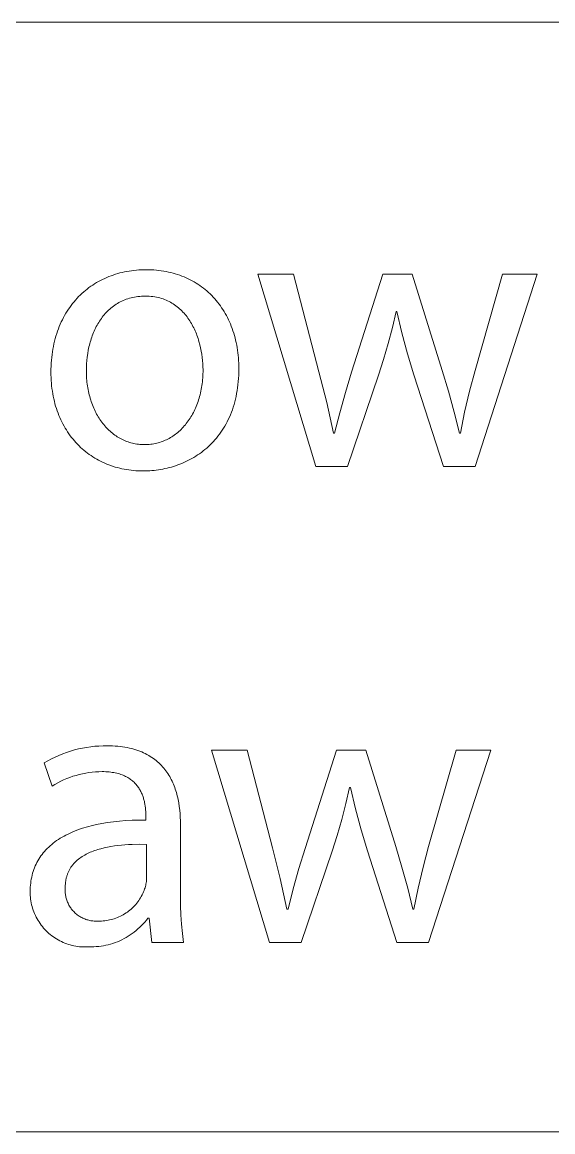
# Model space of a CAD drawing. Header units: millimetres. Extents: x 0 to 3480, y 0 to 2432.
# Drawn here: x 2844.4 to 2890.9, y 0 to 97.3 of the extents above; entities that cross this region are included whole.
import ezdxf

# ---------------------------------------------------------------- set-up
doc = ezdxf.new("R2010")
doc.units = ezdxf.units.MM
doc.header["$MEASUREMENT"] = 0
doc.layers.add('Domyślny', color=7, linetype='Continuous', true_color=0x000000)

msp = doc.modelspace()

# ---------------------------------------------------------------- linework, layer by layer
at = {"layer": 'Domyślny', "color": 18, "lineweight": 15, "true_color": 0x000000}
for p, q in [((2165.118, 97.255), (3477.082, 97.255)), ((2851.805, 74.88), (2851.992, 74.957)), ((2851.992, 74.957), (2852.181, 75.029)), ((2852.181, 75.029), (2852.372, 75.097)), ((2852.372, 75.097), (2852.566, 75.161)), ((2852.566, 75.161), (2852.762, 75.22)), ((2852.762, 75.22), (2852.96, 75.274)), ((2852.96, 75.274), (2853.16, 75.324)), ((2853.16, 75.324), (2853.362, 75.369)), ((2853.362, 75.369), (2853.566, 75.409)), ((2853.566, 75.409), (2853.772, 75.445)), ((2853.772, 75.445), (2853.98, 75.476)), ((2853.98, 75.476), (2854.19, 75.503)), ((2854.19, 75.503), (2854.401, 75.524)), ((2854.401, 75.524), (2854.614, 75.541)), ((2854.614, 75.541), (2854.829, 75.553)), ((2854.829, 75.553), (2855.045, 75.561)), ((2855.045, 75.561), (2855.263, 75.563)), ((2855.263, 75.563), (2855.489, 75.56)), ((2855.489, 75.56), (2855.712, 75.553)), ((2855.712, 75.553), (2855.934, 75.54)), ((2855.934, 75.54), (2856.152, 75.522)), ((2856.152, 75.522), (2856.369, 75.499)), ((2856.369, 75.499), (2856.583, 75.472)), ((2856.583, 75.472), (2856.794, 75.439)), ((2856.794, 75.439), (2857.003, 75.401)), ((2857.003, 75.401), (2857.209, 75.359)), ((2857.209, 75.359), (2857.413, 75.312)), ((2857.413, 75.312), (2857.613, 75.26)), ((2857.613, 75.26), (2857.812, 75.204)), ((2857.812, 75.204), (2858.007, 75.143)), ((2858.007, 75.143), (2858.199, 75.077)), ((2858.199, 75.077), (2858.389, 75.007)), ((2858.389, 75.007), (2858.576, 74.932)), ((2858.576, 74.932), (2858.76, 74.853)), ((2870.137, 58.312), (2865.049, 75.175)), ((2865.049, 75.175), (2868.19, 75.175)), ((2868.19, 75.175), (2870.415, 66.598)), ((2873.278, 66.575), (2876.024, 75.175)), ((2876.024, 75.175), (2878.597, 75.175)), ((2878.597, 75.175), (2881.217, 66.737)), ((2884.102, 66.714), (2886.513, 75.175)), ((2889.55, 75.175), (2884.102, 58.312)), ((2886.513, 75.175), (2889.55, 75.175)), ((2850.085, 73.866), (2850.244, 73.987)), ((2850.244, 73.987), (2850.406, 74.104)), ((2850.406, 74.104), (2850.572, 74.216)), ((2850.572, 74.216), (2850.74, 74.324)), ((2850.74, 74.324), (2850.91, 74.427)), ((2850.91, 74.427), (2851.084, 74.527)), ((2851.084, 74.527), (2851.26, 74.622)), ((2851.26, 74.622), (2851.439, 74.712)), ((2851.439, 74.712), (2851.621, 74.798)), ((2851.621, 74.798), (2851.805, 74.88)), ((2858.76, 74.853), (2858.941, 74.769)), ((2858.941, 74.769), (2859.119, 74.681)), ((2859.119, 74.681), (2859.294, 74.588)), ((2859.294, 74.588), (2859.466, 74.492)), ((2859.466, 74.492), (2859.634, 74.391)), ((2859.634, 74.391), (2859.8, 74.286)), ((2859.8, 74.286), (2859.962, 74.176)), ((2859.962, 74.176), (2860.122, 74.063)), ((2860.122, 74.063), (2860.277, 73.945)), ((2860.277, 73.945), (2860.43, 73.824)), ((2849.062, 72.902), (2849.198, 73.053)), ((2849.198, 73.053), (2849.338, 73.199)), ((2849.338, 73.199), (2849.481, 73.341)), ((2849.481, 73.341), (2849.627, 73.478)), ((2849.627, 73.478), (2849.777, 73.612)), ((2849.777, 73.612), (2849.929, 73.741)), ((2849.929, 73.741), (2850.085, 73.866)), ((2853.508, 72.967), (2853.373, 72.916)), ((2853.647, 73.014), (2853.508, 72.967)), ((2853.788, 73.057), (2853.647, 73.014)), ((2853.933, 73.095), (2853.788, 73.057)), ((2854.08, 73.13), (2853.933, 73.095)), ((2854.23, 73.16), (2854.08, 73.13)), ((2854.383, 73.186), (2854.23, 73.16)), ((2854.539, 73.207), (2854.383, 73.186)), ((2854.698, 73.223), (2854.539, 73.207)), ((2854.86, 73.235), (2854.698, 73.223)), ((2855.025, 73.243), (2854.86, 73.235)), ((2855.193, 73.245), (2855.025, 73.243)), ((2855.362, 73.242), (2855.193, 73.245)), ((2855.527, 73.235), (2855.362, 73.242)), ((2855.689, 73.222), (2855.527, 73.235)), ((2855.848, 73.204), (2855.689, 73.222)), ((2856.004, 73.181), (2855.848, 73.204)), ((2856.156, 73.153), (2856.004, 73.181)), ((2856.306, 73.121), (2856.156, 73.153)), ((2856.452, 73.084), (2856.306, 73.121)), ((2856.595, 73.043), (2856.452, 73.084)), ((2856.735, 72.997), (2856.595, 73.043)), ((2856.873, 72.947), (2856.735, 72.997)), ((2857.007, 72.893), (2856.873, 72.947)), ((2860.43, 73.824), (2860.579, 73.698)), ((2860.579, 73.698), (2860.725, 73.569)), ((2860.725, 73.569), (2860.867, 73.435)), ((2860.867, 73.435), (2861.006, 73.298)), ((2861.006, 73.298), (2861.142, 73.157)), ((2861.142, 73.157), (2861.274, 73.012)), ((2861.274, 73.012), (2861.402, 72.863)), ((2848.322, 71.916), (2848.436, 72.091)), ((2848.436, 72.091), (2848.554, 72.261)), ((2848.554, 72.261), (2848.675, 72.428)), ((2848.675, 72.428), (2848.801, 72.59)), ((2848.801, 72.59), (2848.93, 72.748)), ((2848.93, 72.748), (2849.062, 72.902)), ((2851.965, 72.02), (2851.866, 71.924)), ((2852.067, 72.113), (2851.965, 72.02)), ((2852.172, 72.203), (2852.067, 72.113)), ((2852.279, 72.29), (2852.172, 72.203)), ((2852.39, 72.373), (2852.279, 72.29)), ((2852.503, 72.453), (2852.39, 72.373)), ((2852.618, 72.53), (2852.503, 72.453)), ((2852.737, 72.604), (2852.618, 72.53)), ((2852.858, 72.674), (2852.737, 72.604)), ((2852.983, 72.74), (2852.858, 72.674)), ((2853.11, 72.802), (2852.983, 72.74)), ((2853.24, 72.861), (2853.11, 72.802)), ((2853.373, 72.916), (2853.24, 72.861)), ((2857.138, 72.834), (2857.007, 72.893)), ((2857.266, 72.772), (2857.138, 72.834)), ((2857.391, 72.706), (2857.266, 72.772)), ((2857.513, 72.635), (2857.391, 72.706)), ((2857.632, 72.562), (2857.513, 72.635)), ((2857.749, 72.484), (2857.632, 72.562)), ((2857.862, 72.404), (2857.749, 72.484)), ((2857.973, 72.319), (2857.862, 72.404)), ((2858.08, 72.232), (2857.973, 72.319)), ((2858.185, 72.141), (2858.08, 72.232)), ((2858.287, 72.047), (2858.185, 72.141)), ((2858.386, 71.951), (2858.287, 72.047)), ((2861.402, 72.863), (2861.526, 72.711)), ((2861.526, 72.711), (2861.647, 72.555)), ((2861.647, 72.555), (2861.765, 72.395)), ((2861.765, 72.395), (2861.878, 72.232)), ((2861.878, 72.232), (2861.988, 72.065)), ((2861.988, 72.065), (2862.094, 71.895)), ((2847.813, 70.985), (2847.906, 71.179)), ((2847.906, 71.179), (2848.004, 71.369)), ((2848.004, 71.369), (2848.106, 71.556)), ((2848.106, 71.556), (2848.212, 71.738)), ((2848.212, 71.738), (2848.322, 71.916)), ((2851.169, 71.059), (2851.094, 70.94)), ((2851.247, 71.176), (2851.169, 71.059)), ((2851.327, 71.291), (2851.247, 71.176)), ((2851.41, 71.403), (2851.327, 71.291)), ((2851.496, 71.513), (2851.41, 71.403)), ((2851.585, 71.62), (2851.496, 71.513)), ((2851.676, 71.724), (2851.585, 71.62)), ((2851.769, 71.826), (2851.676, 71.724)), ((2851.866, 71.924), (2851.769, 71.826)), ((2858.483, 71.851), (2858.386, 71.951)), ((2858.576, 71.748), (2858.483, 71.851)), ((2858.667, 71.643), (2858.576, 71.748)), ((2858.755, 71.536), (2858.667, 71.643)), ((2858.84, 71.425), (2858.755, 71.536)), ((2858.923, 71.313), (2858.84, 71.425)), ((2859.003, 71.198), (2858.923, 71.313)), ((2859.08, 71.081), (2859.003, 71.198)), ((2859.155, 70.961), (2859.08, 71.081)), ((2862.094, 71.895), (2862.196, 71.722)), ((2862.196, 71.722), (2862.294, 71.545)), ((2862.294, 71.545), (2862.388, 71.365)), ((2862.388, 71.365), (2862.479, 71.181)), ((2862.479, 71.181), (2862.565, 70.994)), ((2877.172, 71.895), (2876.849, 70.485)), ((2877.241, 71.895), (2877.172, 71.895)), ((2877.678, 70.032), (2877.241, 71.895)), ((2847.409, 69.958), (2847.481, 70.171)), ((2847.481, 70.171), (2847.557, 70.38)), ((2847.557, 70.38), (2847.638, 70.586)), ((2847.638, 70.586), (2847.723, 70.787)), ((2847.723, 70.787), (2847.813, 70.985)), ((2850.642, 70.05), (2850.587, 69.915)), ((2850.699, 70.182), (2850.642, 70.05)), ((2850.758, 70.313), (2850.699, 70.182)), ((2850.82, 70.443), (2850.758, 70.313)), ((2850.885, 70.57), (2850.82, 70.443)), ((2850.952, 70.696), (2850.885, 70.57)), ((2851.022, 70.819), (2850.952, 70.696)), ((2851.094, 70.94), (2851.022, 70.819)), ((2859.227, 70.84), (2859.155, 70.961)), ((2859.296, 70.717), (2859.227, 70.84)), ((2859.363, 70.592), (2859.296, 70.717)), ((2859.427, 70.466), (2859.363, 70.592)), ((2859.489, 70.338), (2859.427, 70.466)), ((2859.548, 70.208), (2859.489, 70.338)), ((2859.604, 70.077), (2859.548, 70.208)), ((2859.658, 69.945), (2859.604, 70.077)), ((2862.565, 70.994), (2862.647, 70.804)), ((2862.647, 70.804), (2862.725, 70.611)), ((2862.725, 70.611), (2862.799, 70.414)), ((2862.799, 70.414), (2862.869, 70.215)), ((2862.869, 70.215), (2862.934, 70.013)), ((2876.849, 70.485), (2876.486, 69.086)), ((2878.176, 68.185), (2877.678, 70.032)), ((2847.119, 68.837), (2847.167, 69.069)), ((2847.167, 69.069), (2847.221, 69.296)), ((2847.221, 69.296), (2847.279, 69.521)), ((2847.279, 69.521), (2847.341, 69.741)), ((2847.341, 69.741), (2847.409, 69.958)), ((2850.314, 69.079), (2850.277, 68.936)), ((2850.353, 69.222), (2850.314, 69.079)), ((2850.395, 69.363), (2850.353, 69.222)), ((2850.439, 69.503), (2850.395, 69.363)), ((2850.486, 69.642), (2850.439, 69.503)), ((2850.535, 69.779), (2850.486, 69.642)), ((2850.587, 69.915), (2850.535, 69.779)), ((2859.71, 69.811), (2859.658, 69.945)), ((2859.759, 69.677), (2859.71, 69.811)), ((2859.805, 69.541), (2859.759, 69.677)), ((2859.849, 69.405), (2859.805, 69.541)), ((2859.891, 69.268), (2859.849, 69.405)), ((2859.967, 68.991), (2859.891, 69.268)), ((2862.934, 70.013), (2862.996, 69.807)), ((2862.996, 69.807), (2863.053, 69.599)), ((2863.053, 69.599), (2863.105, 69.387)), ((2863.105, 69.387), (2863.153, 69.173)), ((2863.153, 69.173), (2863.197, 68.956)), ((2876.486, 69.086), (2876.084, 67.697)), ((2846.973, 67.875), (2847.002, 68.121)), ((2847.002, 68.121), (2847.036, 68.363)), ((2847.036, 68.363), (2847.075, 68.602)), ((2847.075, 68.602), (2847.119, 68.837)), ((2850.129, 68.205), (2850.087, 67.908)), ((2850.181, 68.5), (2850.129, 68.205)), ((2850.242, 68.791), (2850.181, 68.5)), ((2850.277, 68.936), (2850.242, 68.791)), ((2860.034, 68.713), (2859.967, 68.991)), ((2860.091, 68.434), (2860.034, 68.713)), ((2860.139, 68.154), (2860.091, 68.434)), ((2860.178, 67.874), (2860.139, 68.154)), ((2863.197, 68.956), (2863.237, 68.736)), ((2863.237, 68.736), (2863.272, 68.513)), ((2863.272, 68.513), (2863.302, 68.288)), ((2863.302, 68.288), (2863.328, 68.06)), ((2878.736, 66.355), (2878.176, 68.185)), ((2846.909, 66.856), (2846.918, 67.116)), ((2846.918, 67.116), (2846.931, 67.372)), ((2846.931, 67.372), (2846.949, 67.625)), ((2846.949, 67.625), (2846.973, 67.875)), ((2850.031, 67.309), (2850.017, 67.009)), ((2850.054, 67.609), (2850.031, 67.309)), ((2850.087, 67.908), (2850.054, 67.609)), ((2860.208, 67.596), (2860.178, 67.874)), ((2860.23, 67.321), (2860.208, 67.596)), ((2860.242, 67.047), (2860.23, 67.321)), ((2863.328, 68.06), (2863.349, 67.83)), ((2863.349, 67.83), (2863.366, 67.597)), ((2863.366, 67.597), (2863.378, 67.361)), ((2863.378, 67.361), (2863.385, 67.123)), ((2863.385, 67.123), (2863.387, 66.882)), ((2876.084, 67.697), (2875.642, 66.32)), ((2846.907, 66.593), (2846.909, 66.856)), ((2846.909, 66.345), (2846.907, 66.593)), ((2846.917, 66.1), (2846.909, 66.345)), ((2850.017, 67.009), (2850.013, 66.709)), ((2850.013, 66.709), (2850.014, 66.536)), ((2850.014, 66.536), (2850.019, 66.366)), ((2850.019, 66.366), (2850.027, 66.196)), ((2850.027, 66.196), (2850.037, 66.028)), ((2860.221, 66.078), (2860.232, 66.251)), ((2860.232, 66.251), (2860.24, 66.425)), ((2860.24, 66.425), (2860.245, 66.601)), ((2860.246, 66.778), (2860.242, 67.047)), ((2860.245, 66.601), (2860.246, 66.778)), ((2863.375, 66.308), (2863.359, 66.029)), ((2863.384, 66.593), (2863.375, 66.308)), ((2863.387, 66.882), (2863.384, 66.593)), ((2870.415, 66.598), (2871.093, 63.926)), ((2872.734, 64.807), (2873.278, 66.575)), ((2875.642, 66.32), (2872.918, 58.312)), ((2881.321, 58.312), (2878.736, 66.355)), ((2881.217, 66.737), (2881.769, 64.916)), ((2883.614, 64.901), (2884.102, 66.714)), ((2846.93, 65.858), (2846.917, 66.1)), ((2846.947, 65.619), (2846.93, 65.858)), ((2846.97, 65.383), (2846.947, 65.619)), ((2846.997, 65.15), (2846.97, 65.383)), ((2850.037, 66.028), (2850.051, 65.862)), ((2850.051, 65.862), (2850.068, 65.697)), ((2850.068, 65.697), (2850.087, 65.534)), ((2850.087, 65.534), (2850.11, 65.372)), ((2850.11, 65.372), (2850.135, 65.212)), ((2850.135, 65.212), (2850.163, 65.054)), ((2860.091, 65.08), (2860.12, 65.242)), ((2860.12, 65.242), (2860.146, 65.405)), ((2860.146, 65.405), (2860.169, 65.571)), ((2860.169, 65.571), (2860.19, 65.738)), ((2860.19, 65.738), (2860.207, 65.907)), ((2860.207, 65.907), (2860.221, 66.078)), ((2863.277, 65.221), (2863.238, 64.961)), ((2863.31, 65.485), (2863.277, 65.221)), ((2863.338, 65.754), (2863.31, 65.485)), ((2863.359, 66.029), (2863.338, 65.754)), ((2847.03, 64.92), (2846.997, 65.15)), ((2847.067, 64.693), (2847.03, 64.92)), ((2847.108, 64.469), (2847.067, 64.693)), ((2847.155, 64.249), (2847.108, 64.469)), ((2847.206, 64.031), (2847.155, 64.249)), ((2850.163, 65.054), (2850.194, 64.897)), ((2850.194, 64.897), (2850.228, 64.742)), ((2850.228, 64.742), (2850.265, 64.589)), ((2850.265, 64.589), (2850.304, 64.438)), ((2850.304, 64.438), (2850.346, 64.289)), ((2850.346, 64.289), (2850.391, 64.141)), ((2859.857, 64.151), (2859.903, 64.301)), ((2859.903, 64.301), (2859.946, 64.452)), ((2859.946, 64.452), (2859.986, 64.606)), ((2859.986, 64.606), (2860.024, 64.762)), ((2860.024, 64.762), (2860.059, 64.92)), ((2860.059, 64.92), (2860.091, 65.08)), ((2863.088, 64.214), (2863.027, 63.975)), ((2863.143, 64.458), (2863.088, 64.214)), ((2863.193, 64.707), (2863.143, 64.458)), ((2863.238, 64.961), (2863.193, 64.707)), ((2872.235, 63.026), (2872.734, 64.807)), ((2881.769, 64.916), (2882.271, 63.081)), ((2883.185, 63.073), (2883.614, 64.901)), ((2847.261, 63.817), (2847.206, 64.031)), ((2847.321, 63.606), (2847.261, 63.817)), ((2847.385, 63.399), (2847.321, 63.606)), ((2847.454, 63.195), (2847.385, 63.399)), ((2850.391, 64.141), (2850.438, 63.996)), ((2850.438, 63.996), (2850.488, 63.853)), ((2850.488, 63.853), (2850.541, 63.712)), ((2850.541, 63.712), (2850.596, 63.573)), ((2850.596, 63.573), (2850.654, 63.436)), ((2850.654, 63.436), (2850.714, 63.301)), ((2850.714, 63.301), (2850.776, 63.169)), ((2859.462, 63.167), (2859.526, 63.3)), ((2859.526, 63.3), (2859.588, 63.436)), ((2859.588, 63.436), (2859.647, 63.575)), ((2859.647, 63.575), (2859.703, 63.716)), ((2859.703, 63.716), (2859.757, 63.859)), ((2859.757, 63.859), (2859.808, 64.004)), ((2859.808, 64.004), (2859.857, 64.151)), ((2862.815, 63.286), (2862.734, 63.067)), ((2862.89, 63.511), (2862.815, 63.286)), ((2862.961, 63.74), (2862.89, 63.511)), ((2863.027, 63.975), (2862.961, 63.74)), ((2871.093, 63.926), (2871.678, 61.232)), ((2847.527, 62.994), (2847.454, 63.195)), ((2847.604, 62.796), (2847.527, 62.994)), ((2847.686, 62.602), (2847.604, 62.796)), ((2847.771, 62.412), (2847.686, 62.602)), ((2847.861, 62.225), (2847.771, 62.412)), ((2850.776, 63.169), (2850.842, 63.039)), ((2850.842, 63.039), (2850.909, 62.911)), ((2850.909, 62.911), (2850.979, 62.786)), ((2850.979, 62.786), (2851.051, 62.663)), ((2851.051, 62.663), (2851.126, 62.543)), ((2851.126, 62.543), (2851.203, 62.425)), ((2851.203, 62.425), (2851.282, 62.31)), ((2851.282, 62.31), (2851.363, 62.197)), ((2858.865, 62.189), (2858.948, 62.302)), ((2858.948, 62.302), (2859.028, 62.418)), ((2859.028, 62.418), (2859.106, 62.536)), ((2859.106, 62.536), (2859.182, 62.657)), ((2859.182, 62.657), (2859.256, 62.781)), ((2859.256, 62.781), (2859.327, 62.907)), ((2859.327, 62.907), (2859.396, 63.036)), ((2859.396, 63.036), (2859.462, 63.167)), ((2862.463, 62.437), (2862.364, 62.237)), ((2862.558, 62.642), (2862.463, 62.437)), ((2862.648, 62.852), (2862.558, 62.642)), ((2862.734, 63.067), (2862.648, 62.852)), ((2871.783, 61.232), (2872.235, 63.026)), ((2882.271, 63.081), (2882.723, 61.232)), ((2882.816, 61.232), (2883.185, 63.073)), ((2847.955, 62.041), (2847.861, 62.225)), ((2848.052, 61.861), (2847.955, 62.041)), ((2848.154, 61.685), (2848.052, 61.861)), ((2848.259, 61.512), (2848.154, 61.685)), ((2848.369, 61.343), (2848.259, 61.512)), ((2848.482, 61.177), (2848.369, 61.343)), ((2851.363, 62.197), (2851.447, 62.087)), ((2851.447, 62.087), (2851.533, 61.98)), ((2851.533, 61.98), (2851.621, 61.875)), ((2851.621, 61.875), (2851.711, 61.774)), ((2851.711, 61.774), (2851.803, 61.675)), ((2851.803, 61.675), (2851.898, 61.579)), ((2851.898, 61.579), (2851.994, 61.485)), ((2851.994, 61.485), (2852.092, 61.395)), ((2852.092, 61.395), (2852.193, 61.308)), ((2852.193, 61.308), (2852.295, 61.224)), ((2857.925, 61.216), (2858.028, 61.299)), ((2858.028, 61.299), (2858.129, 61.386)), ((2858.129, 61.386), (2858.228, 61.476)), ((2858.228, 61.476), (2858.325, 61.569)), ((2858.325, 61.569), (2858.42, 61.665)), ((2858.42, 61.665), (2858.513, 61.764)), ((2858.513, 61.764), (2858.604, 61.866)), ((2858.604, 61.866), (2858.693, 61.971)), ((2858.693, 61.971), (2858.78, 62.078)), ((2858.78, 62.078), (2858.865, 62.189)), ((2861.805, 61.308), (2861.681, 61.136)), ((2861.925, 61.484), (2861.805, 61.308)), ((2862.041, 61.665), (2861.925, 61.484)), ((2862.153, 61.851), (2862.041, 61.665)), ((2862.26, 62.042), (2862.153, 61.851)), ((2862.364, 62.237), (2862.26, 62.042)), ((2848.598, 61.015), (2848.482, 61.177)), ((2848.718, 60.857), (2848.598, 61.015)), ((2848.842, 60.703), (2848.718, 60.857)), ((2848.97, 60.553), (2848.842, 60.703)), ((2849.101, 60.406), (2848.97, 60.553)), ((2849.235, 60.263), (2849.101, 60.406)), ((2852.295, 61.224), (2852.399, 61.143)), ((2852.399, 61.143), (2852.505, 61.065)), ((2852.505, 61.065), (2852.613, 60.99)), ((2852.613, 60.99), (2852.723, 60.919)), ((2852.723, 60.919), (2852.835, 60.85)), ((2852.835, 60.85), (2852.948, 60.786)), ((2852.948, 60.786), (2853.064, 60.724)), ((2853.064, 60.724), (2853.181, 60.666)), ((2853.181, 60.666), (2853.299, 60.611)), ((2853.299, 60.611), (2853.42, 60.56)), ((2853.42, 60.56), (2853.542, 60.512)), ((2853.542, 60.512), (2853.665, 60.468)), ((2853.665, 60.468), (2853.791, 60.427)), ((2853.791, 60.427), (2853.917, 60.39)), ((2853.917, 60.39), (2854.046, 60.357)), ((2854.046, 60.357), (2854.176, 60.328)), ((2854.176, 60.328), (2854.307, 60.302)), ((2854.307, 60.302), (2854.44, 60.28)), ((2855.794, 60.279), (2855.925, 60.301)), ((2855.925, 60.301), (2856.054, 60.326)), ((2856.054, 60.326), (2856.182, 60.355)), ((2856.182, 60.355), (2856.309, 60.388)), ((2856.309, 60.388), (2856.435, 60.425)), ((2856.435, 60.425), (2856.559, 60.465)), ((2856.559, 60.465), (2856.681, 60.508)), ((2856.681, 60.508), (2856.802, 60.556)), ((2856.802, 60.556), (2856.922, 60.607)), ((2856.922, 60.607), (2857.04, 60.661)), ((2857.04, 60.661), (2857.156, 60.718)), ((2857.156, 60.718), (2857.271, 60.78)), ((2857.271, 60.78), (2857.385, 60.844)), ((2857.385, 60.844), (2857.496, 60.912)), ((2857.496, 60.912), (2857.606, 60.983)), ((2857.606, 60.983), (2857.714, 61.057)), ((2857.714, 61.057), (2857.821, 61.135)), ((2857.821, 61.135), (2857.925, 61.216)), ((2861.009, 60.348), (2860.865, 60.204)), ((2861.15, 60.496), (2861.009, 60.348)), ((2861.288, 60.649), (2861.15, 60.496)), ((2861.423, 60.807), (2861.288, 60.649)), ((2861.554, 60.969), (2861.423, 60.807)), ((2861.681, 61.136), (2861.554, 60.969)), ((2871.678, 61.232), (2871.783, 61.232)), ((2882.723, 61.232), (2882.816, 61.232)), ((2849.372, 60.124), (2849.235, 60.263)), ((2849.513, 59.989), (2849.372, 60.124)), ((2849.658, 59.858), (2849.513, 59.989)), ((2849.805, 59.731), (2849.658, 59.858)), ((2849.955, 59.608), (2849.805, 59.731)), ((2850.109, 59.489), (2849.955, 59.608)), ((2850.265, 59.375), (2850.109, 59.489)), ((2850.425, 59.264), (2850.265, 59.375)), ((2854.44, 60.28), (2854.574, 60.262)), ((2854.574, 60.262), (2854.709, 60.248)), ((2854.709, 60.248), (2854.846, 60.238)), ((2854.846, 60.238), (2854.984, 60.232)), ((2854.984, 60.232), (2855.124, 60.23)), ((2855.124, 60.23), (2855.26, 60.232)), ((2855.26, 60.232), (2855.395, 60.238)), ((2855.395, 60.238), (2855.53, 60.248)), ((2855.53, 60.248), (2855.663, 60.262)), ((2855.663, 60.262), (2855.794, 60.279)), ((2859.937, 59.437), (2859.773, 59.325)), ((2860.099, 59.554), (2859.937, 59.437)), ((2860.257, 59.675), (2860.099, 59.554)), ((2860.413, 59.8), (2860.257, 59.675)), ((2860.567, 59.93), (2860.413, 59.8)), ((2860.717, 60.065), (2860.567, 59.93)), ((2860.865, 60.204), (2860.717, 60.065)), ((2850.587, 59.157), (2850.425, 59.264)), ((2850.753, 59.055), (2850.587, 59.157)), ((2850.921, 58.957), (2850.753, 59.055)), ((2851.092, 58.863), (2850.921, 58.957)), ((2851.265, 58.773), (2851.092, 58.863)), ((2851.441, 58.688), (2851.265, 58.773)), ((2851.62, 58.607), (2851.441, 58.688)), ((2851.801, 58.53), (2851.62, 58.607)), ((2851.985, 58.458), (2851.801, 58.53)), ((2852.171, 58.39), (2851.985, 58.458)), ((2852.359, 58.327), (2852.171, 58.39)), ((2857.84, 58.383), (2857.655, 58.323)), ((2858.024, 58.447), (2857.84, 58.383)), ((2858.206, 58.515), (2858.024, 58.447)), ((2858.387, 58.587), (2858.206, 58.515)), ((2858.567, 58.664), (2858.387, 58.587)), ((2858.745, 58.746), (2858.567, 58.664)), ((2858.921, 58.831), (2858.745, 58.746)), ((2859.096, 58.921), (2858.921, 58.831)), ((2859.268, 59.015), (2859.096, 58.921)), ((2859.439, 59.114), (2859.268, 59.015)), ((2859.607, 59.217), (2859.439, 59.114)), ((2859.773, 59.325), (2859.607, 59.217)), ((2852.55, 58.268), (2852.359, 58.327)), ((2852.743, 58.213), (2852.55, 58.268)), ((2852.938, 58.164), (2852.743, 58.213)), ((2853.135, 58.118), (2852.938, 58.164)), ((2853.334, 58.078), (2853.135, 58.118)), ((2853.536, 58.042), (2853.334, 58.078)), ((2853.739, 58.011), (2853.536, 58.042)), ((2853.944, 57.984), (2853.739, 58.011)), ((2854.151, 57.963), (2853.944, 57.984)), ((2854.36, 57.946), (2854.151, 57.963)), ((2854.57, 57.933), (2854.36, 57.946)), ((2854.783, 57.926), (2854.57, 57.933)), ((2854.996, 57.924), (2854.783, 57.926)), ((2855.187, 57.926), (2854.996, 57.924)), ((2855.378, 57.932), (2855.187, 57.926)), ((2855.57, 57.942), (2855.378, 57.932)), ((2855.761, 57.956), (2855.57, 57.942)), ((2855.952, 57.974), (2855.761, 57.956)), ((2856.143, 57.996), (2855.952, 57.974)), ((2856.334, 58.022), (2856.143, 57.996)), ((2856.525, 58.053), (2856.334, 58.022)), ((2856.715, 58.087), (2856.525, 58.053)), ((2856.904, 58.126), (2856.715, 58.087)), ((2857.093, 58.169), (2856.904, 58.126)), ((2857.281, 58.216), (2857.093, 58.169)), ((2857.468, 58.267), (2857.281, 58.216)), ((2857.655, 58.323), (2857.468, 58.267)), ((2872.918, 58.312), (2870.137, 58.312)), ((2884.102, 58.312), (2881.321, 58.312)), ((2847.607, 32.993), (2847.943, 33.13)), ((2847.943, 33.13), (2848.284, 33.254)), ((2848.284, 33.254), (2848.628, 33.367)), ((2848.628, 33.367), (2848.977, 33.468)), ((2848.977, 33.468), (2849.328, 33.556)), ((2849.328, 33.556), (2849.683, 33.633)), ((2849.683, 33.633), (2850.039, 33.696)), ((2850.039, 33.696), (2850.398, 33.748)), ((2850.398, 33.748), (2850.759, 33.787)), ((2850.759, 33.787), (2851.12, 33.814)), ((2851.12, 33.814), (2851.483, 33.827)), ((2851.483, 33.827), (2851.845, 33.829)), ((2851.845, 33.829), (2852.084, 33.826)), ((2852.084, 33.826), (2852.317, 33.819)), ((2852.317, 33.819), (2852.545, 33.806)), ((2852.545, 33.806), (2852.767, 33.788)), ((2852.767, 33.788), (2852.984, 33.766)), ((2852.984, 33.766), (2853.195, 33.739)), ((2853.195, 33.739), (2853.401, 33.707)), ((2853.401, 33.707), (2853.602, 33.671)), ((2853.602, 33.671), (2853.797, 33.63)), ((2853.797, 33.63), (2853.987, 33.585)), ((2853.987, 33.585), (2854.173, 33.535)), ((2854.173, 33.535), (2854.353, 33.481)), ((2854.353, 33.481), (2854.528, 33.424)), ((2854.528, 33.424), (2854.698, 33.362)), ((2854.698, 33.362), (2854.864, 33.296)), ((2854.864, 33.296), (2855.024, 33.226)), ((2855.024, 33.226), (2855.18, 33.152)), ((2855.18, 33.152), (2855.331, 33.075)), ((2855.331, 33.075), (2855.478, 32.993)), ((2866.062, 16.593), (2860.974, 33.456)), ((2860.974, 33.456), (2864.115, 33.456)), ((2864.115, 33.456), (2866.34, 24.879)), ((2869.203, 24.845), (2871.95, 33.456)), ((2871.95, 33.456), (2874.522, 33.456)), ((2874.522, 33.456), (2877.142, 25.007)), ((2880.028, 24.995), (2882.438, 33.456)), ((2885.475, 33.456), (2880.028, 16.593)), ((2882.438, 33.456), (2885.475, 33.456)), ((2846.317, 32.334), (2846.631, 32.515)), ((2847.001, 30.306), (2846.317, 32.334)), ((2846.631, 32.515), (2846.951, 32.686)), ((2846.951, 32.686), (2847.276, 32.845)), ((2847.276, 32.845), (2847.607, 32.993)), ((2855.478, 32.993), (2855.62, 32.909)), ((2855.62, 32.909), (2855.757, 32.821)), ((2855.757, 32.821), (2855.89, 32.729)), ((2855.89, 32.729), (2856.019, 32.634)), ((2856.019, 32.634), (2856.143, 32.536)), ((2856.143, 32.536), (2856.263, 32.435)), ((2856.263, 32.435), (2856.379, 32.331)), ((2856.379, 32.331), (2856.491, 32.224)), ((2856.491, 32.224), (2856.598, 32.113)), ((2856.598, 32.113), (2856.702, 32)), ((2848.832, 31.159), (2848.559, 31.064)), ((2849.109, 31.243), (2848.832, 31.159)), ((2849.388, 31.318), (2849.109, 31.243)), ((2849.67, 31.384), (2849.388, 31.318)), ((2849.954, 31.44), (2849.67, 31.384)), ((2850.24, 31.485), (2849.954, 31.44)), ((2850.527, 31.521), (2850.24, 31.485)), ((2850.815, 31.547), (2850.527, 31.521)), ((2851.104, 31.563), (2850.815, 31.547)), ((2851.393, 31.569), (2851.104, 31.563)), ((2851.553, 31.567), (2851.393, 31.569)), ((2851.708, 31.562), (2851.553, 31.567)), ((2851.859, 31.553), (2851.708, 31.562)), ((2852.005, 31.54), (2851.859, 31.553)), ((2852.148, 31.525), (2852.005, 31.54)), ((2852.286, 31.506), (2852.148, 31.525)), ((2852.42, 31.484), (2852.286, 31.506)), ((2852.55, 31.459), (2852.42, 31.484)), ((2852.675, 31.43), (2852.55, 31.459)), ((2852.797, 31.399), (2852.675, 31.43)), ((2852.915, 31.365), (2852.797, 31.399)), ((2853.03, 31.329), (2852.915, 31.365)), ((2853.14, 31.289), (2853.03, 31.329)), ((2853.247, 31.247), (2853.14, 31.289)), ((2853.35, 31.203), (2853.247, 31.247)), ((2853.45, 31.156), (2853.35, 31.203)), ((2853.546, 31.107), (2853.45, 31.156)), ((2856.702, 32), (2856.802, 31.885)), ((2856.802, 31.885), (2856.897, 31.767)), ((2856.897, 31.767), (2856.989, 31.646)), ((2856.989, 31.646), (2857.078, 31.522)), ((2857.078, 31.522), (2857.162, 31.397)), ((2857.162, 31.397), (2857.243, 31.269)), ((2857.243, 31.269), (2857.32, 31.138)), ((2857.32, 31.138), (2857.394, 31.006)), ((2847.249, 30.454), (2847.001, 30.306)), ((2847.502, 30.594), (2847.249, 30.454)), ((2847.76, 30.725), (2847.502, 30.594)), ((2848.022, 30.848), (2847.76, 30.725)), ((2848.289, 30.961), (2848.022, 30.848)), ((2848.559, 31.064), (2848.289, 30.961)), ((2853.638, 31.055), (2853.546, 31.107)), ((2853.727, 31.001), (2853.638, 31.055)), ((2853.813, 30.945), (2853.727, 31.001)), ((2853.896, 30.888), (2853.813, 30.945)), ((2853.975, 30.828), (2853.896, 30.888)), ((2854.051, 30.766), (2853.975, 30.828)), ((2854.125, 30.703), (2854.051, 30.766)), ((2854.195, 30.638), (2854.125, 30.703)), ((2854.262, 30.571), (2854.195, 30.638)), ((2854.326, 30.503), (2854.262, 30.571)), ((2854.388, 30.433), (2854.326, 30.503)), ((2854.446, 30.362), (2854.388, 30.433)), ((2854.502, 30.29), (2854.446, 30.362)), ((2854.556, 30.216), (2854.502, 30.29)), ((2854.606, 30.142), (2854.556, 30.216)), ((2857.394, 31.006), (2857.464, 30.872)), ((2857.464, 30.872), (2857.531, 30.735)), ((2857.531, 30.735), (2857.594, 30.597)), ((2857.594, 30.597), (2857.654, 30.457)), ((2857.654, 30.457), (2857.711, 30.315)), ((2857.711, 30.315), (2857.765, 30.172)), ((2857.765, 30.172), (2857.815, 30.027)), ((2873.097, 30.176), (2872.774, 28.766)), ((2873.166, 30.176), (2873.097, 30.176)), ((2873.602, 28.309), (2873.166, 30.176)), ((2854.655, 30.066), (2854.606, 30.142)), ((2854.7, 29.99), (2854.655, 30.066)), ((2854.744, 29.912), (2854.7, 29.99)), ((2854.784, 29.834), (2854.744, 29.912)), ((2854.823, 29.755), (2854.784, 29.834)), ((2854.86, 29.676), (2854.823, 29.755)), ((2854.894, 29.596), (2854.86, 29.676)), ((2854.926, 29.515), (2854.894, 29.596)), ((2854.956, 29.434), (2854.926, 29.515)), ((2854.984, 29.353), (2854.956, 29.434)), ((2855.011, 29.272), (2854.984, 29.353)), ((2855.035, 29.19), (2855.011, 29.272)), ((2855.058, 29.109), (2855.035, 29.19)), ((2857.815, 30.027), (2857.863, 29.88)), ((2857.863, 29.88), (2857.907, 29.733)), ((2857.907, 29.733), (2857.949, 29.584)), ((2857.949, 29.584), (2857.988, 29.433)), ((2857.988, 29.433), (2858.024, 29.282)), ((2858.024, 29.282), (2858.057, 29.129)), ((2855.079, 29.027), (2855.058, 29.109)), ((2855.098, 28.946), (2855.079, 29.027)), ((2855.116, 28.865), (2855.098, 28.946)), ((2855.146, 28.704), (2855.116, 28.865)), ((2855.171, 28.544), (2855.146, 28.704)), ((2855.191, 28.387), (2855.171, 28.544)), ((2855.206, 28.234), (2855.191, 28.387)), ((2855.217, 28.084), (2855.206, 28.234)), ((2858.057, 29.129), (2858.087, 28.976)), ((2858.087, 28.976), (2858.115, 28.822)), ((2858.115, 28.822), (2858.163, 28.511)), ((2858.163, 28.511), (2858.201, 28.198)), ((2872.774, 28.766), (2872.412, 27.367)), ((2874.101, 26.458), (2873.602, 28.309)), ((2852.927, 27.231), (2853.477, 27.275)), ((2853.477, 27.275), (2854.044, 27.305)), ((2854.044, 27.305), (2854.628, 27.323)), ((2854.628, 27.323), (2855.229, 27.327)), ((2855.224, 27.938), (2855.217, 28.084)), ((2855.228, 27.798), (2855.224, 27.938)), ((2855.229, 27.663), (2855.228, 27.798)), ((2855.229, 27.327), (2855.229, 27.663)), ((2858.201, 28.198), (2858.23, 27.883)), ((2858.23, 27.883), (2858.25, 27.566)), ((2858.25, 27.566), (2858.262, 27.25)), ((2858.262, 27.25), (2858.266, 26.933)), ((2872.412, 27.367), (2872.009, 25.978)), ((2848.587, 26.186), (2848.775, 26.269)), ((2848.775, 26.269), (2848.967, 26.349)), ((2848.967, 26.349), (2849.163, 26.426)), ((2849.163, 26.426), (2849.365, 26.5)), ((2849.365, 26.5), (2849.571, 26.57)), ((2849.571, 26.57), (2849.781, 26.638)), ((2849.781, 26.638), (2849.996, 26.702)), ((2849.996, 26.702), (2850.216, 26.764)), ((2850.216, 26.764), (2850.44, 26.822)), ((2850.44, 26.822), (2850.902, 26.929)), ((2850.902, 26.929), (2851.382, 27.024)), ((2851.382, 27.024), (2851.879, 27.106)), ((2851.879, 27.106), (2852.394, 27.175)), ((2852.394, 27.175), (2852.927, 27.231)), ((2858.266, 26.933), (2858.266, 20.617)), ((2874.662, 24.624), (2874.101, 26.458)), ((2846.973, 25.191), (2847.113, 25.304)), ((2847.113, 25.304), (2847.258, 25.414)), ((2847.258, 25.414), (2847.407, 25.521)), ((2847.407, 25.521), (2847.562, 25.625)), ((2847.562, 25.625), (2847.721, 25.726)), ((2847.721, 25.726), (2847.885, 25.824)), ((2847.885, 25.824), (2848.053, 25.919)), ((2848.053, 25.919), (2848.226, 26.011)), ((2848.226, 26.011), (2848.405, 26.1)), ((2848.405, 26.1), (2848.587, 26.186)), ((2872.009, 25.978), (2871.567, 24.601)), ((2846.03, 24.182), (2846.131, 24.319)), ((2846.131, 24.319), (2846.236, 24.452)), ((2846.236, 24.452), (2846.347, 24.582)), ((2846.347, 24.582), (2846.462, 24.71)), ((2846.462, 24.71), (2846.583, 24.835)), ((2846.583, 24.835), (2846.708, 24.957)), ((2846.708, 24.957), (2846.838, 25.075)), ((2846.838, 25.075), (2846.973, 25.191)), ((2849.985, 24.324), (2849.869, 24.261)), ((2850.104, 24.384), (2849.985, 24.324)), ((2850.226, 24.442), (2850.104, 24.384)), ((2850.351, 24.497), (2850.226, 24.442)), ((2850.478, 24.55), (2850.351, 24.497)), ((2850.607, 24.6), (2850.478, 24.55)), ((2850.739, 24.648), (2850.607, 24.6)), ((2850.873, 24.694), (2850.739, 24.648)), ((2851.009, 24.737), (2850.873, 24.694)), ((2851.147, 24.778), (2851.009, 24.737)), ((2851.287, 24.816), (2851.147, 24.778)), ((2851.573, 24.887), (2851.287, 24.816)), ((2851.866, 24.95), (2851.573, 24.887)), ((2852.164, 25.004), (2851.866, 24.95)), ((2852.467, 25.051), (2852.164, 25.004)), ((2852.775, 25.091), (2852.467, 25.051)), ((2853.086, 25.124), (2852.775, 25.091)), ((2853.401, 25.151), (2853.086, 25.124)), ((2853.717, 25.171), (2853.401, 25.151)), ((2854.034, 25.186), (2853.717, 25.171)), ((2854.669, 25.199), (2854.034, 25.186)), ((2855.299, 25.195), (2854.669, 25.199)), ((2855.299, 22.262), (2855.299, 25.195)), ((2866.34, 24.879), (2867.018, 22.207)), ((2868.66, 23.08), (2869.203, 24.845)), ((2871.567, 24.601), (2868.844, 16.593)), ((2877.246, 16.593), (2874.662, 24.624)), ((2877.142, 25.007), (2877.694, 23.19)), ((2879.54, 23.182), (2880.028, 24.995)), ((2845.532, 23.305), (2845.603, 23.458)), ((2845.603, 23.458), (2845.678, 23.608)), ((2845.678, 23.608), (2845.759, 23.756)), ((2845.759, 23.756), (2845.844, 23.901)), ((2845.844, 23.901), (2845.935, 24.043)), ((2845.935, 24.043), (2846.03, 24.182)), ((2848.806, 23.381), (2848.768, 23.332)), ((2848.845, 23.429), (2848.806, 23.381)), ((2848.884, 23.476), (2848.845, 23.429)), ((2848.925, 23.522), (2848.884, 23.476)), ((2848.967, 23.568), (2848.925, 23.522)), ((2849.01, 23.612), (2848.967, 23.568)), ((2849.053, 23.656), (2849.01, 23.612)), ((2849.098, 23.7), (2849.053, 23.656)), ((2849.143, 23.742), (2849.098, 23.7)), ((2849.19, 23.784), (2849.143, 23.742)), ((2849.237, 23.825), (2849.19, 23.784)), ((2849.285, 23.865), (2849.237, 23.825)), ((2849.334, 23.905), (2849.285, 23.865)), ((2849.435, 23.982), (2849.334, 23.905)), ((2849.538, 24.056), (2849.435, 23.982)), ((2849.646, 24.127), (2849.538, 24.056)), ((2849.756, 24.195), (2849.646, 24.127)), ((2849.869, 24.261), (2849.756, 24.195)), ((2845.218, 22.325), (2845.257, 22.495)), ((2845.257, 22.495), (2845.302, 22.663)), ((2845.302, 22.663), (2845.352, 22.827)), ((2845.352, 22.827), (2845.407, 22.989)), ((2845.407, 22.989), (2845.467, 23.148)), ((2845.467, 23.148), (2845.532, 23.305)), ((2848.29, 22.376), (2848.273, 22.311)), ((2848.309, 22.439), (2848.29, 22.376)), ((2848.329, 22.501), (2848.309, 22.439)), ((2848.351, 22.563), (2848.329, 22.501)), ((2848.373, 22.623), (2848.351, 22.563)), ((2848.397, 22.683), (2848.373, 22.623)), ((2848.422, 22.741), (2848.397, 22.683)), ((2848.448, 22.799), (2848.422, 22.741)), ((2848.475, 22.856), (2848.448, 22.799)), ((2848.503, 22.913), (2848.475, 22.856)), ((2848.532, 22.968), (2848.503, 22.913)), ((2848.563, 23.022), (2848.532, 22.968)), ((2848.594, 23.076), (2848.563, 23.022)), ((2848.627, 23.129), (2848.594, 23.076)), ((2848.661, 23.181), (2848.627, 23.129)), ((2848.695, 23.232), (2848.661, 23.181)), ((2848.731, 23.282), (2848.695, 23.232)), ((2848.768, 23.332), (2848.731, 23.282)), ((2868.161, 21.303), (2868.66, 23.08)), ((2877.694, 23.19), (2878.196, 21.358)), ((2879.111, 21.354), (2879.54, 23.182)), ((2845.091, 21.246), (2845.099, 21.433)), ((2845.099, 21.433), (2845.112, 21.617)), ((2845.112, 21.617), (2845.131, 21.798)), ((2845.131, 21.798), (2845.155, 21.977)), ((2845.155, 21.977), (2845.184, 22.152)), ((2845.184, 22.152), (2845.218, 22.325)), ((2848.162, 21.545), (2848.16, 21.47)), ((2848.16, 21.47), (2848.16, 21.393)), ((2848.166, 21.619), (2848.162, 21.545)), ((2848.171, 21.693), (2848.166, 21.619)), ((2848.177, 21.765), (2848.171, 21.693)), ((2848.184, 21.837), (2848.177, 21.765)), ((2848.193, 21.908), (2848.184, 21.837)), ((2848.203, 21.977), (2848.193, 21.908)), ((2848.215, 22.046), (2848.203, 21.977)), ((2848.227, 22.114), (2848.215, 22.046)), ((2848.241, 22.181), (2848.227, 22.114)), ((2848.256, 22.246), (2848.241, 22.181)), ((2848.273, 22.311), (2848.256, 22.246)), ((2855.159, 21.394), (2855.189, 21.5)), ((2855.189, 21.5), (2855.216, 21.607)), ((2855.216, 21.607), (2855.239, 21.715)), ((2855.239, 21.715), (2855.258, 21.823)), ((2855.258, 21.823), (2855.274, 21.933)), ((2855.274, 21.933), (2855.286, 22.042)), ((2855.286, 22.042), (2855.294, 22.152)), ((2855.294, 22.152), (2855.299, 22.262)), ((2867.018, 22.207), (2867.603, 19.513)), ((2845.088, 21.057), (2845.091, 21.246)), ((2845.089, 20.891), (2845.088, 21.057)), ((2845.096, 20.726), (2845.089, 20.891)), ((2845.109, 20.561), (2845.096, 20.726)), ((2845.127, 20.396), (2845.109, 20.561)), ((2848.154, 21.3), (2848.151, 21.207)), ((2848.151, 21.207), (2848.152, 21.113)), ((2848.152, 21.113), (2848.155, 21.02)), ((2848.16, 21.393), (2848.154, 21.3)), ((2848.155, 21.02), (2848.162, 20.927)), ((2848.162, 20.927), (2848.173, 20.834)), ((2848.173, 20.834), (2848.186, 20.741)), ((2848.186, 20.741), (2848.203, 20.65)), ((2848.203, 20.65), (2848.222, 20.558)), ((2848.222, 20.558), (2848.245, 20.468)), ((2848.245, 20.468), (2848.271, 20.378)), ((2854.687, 20.392), (2854.762, 20.513)), ((2854.762, 20.513), (2854.834, 20.637)), ((2854.834, 20.637), (2854.901, 20.763)), ((2854.901, 20.763), (2854.963, 20.892)), ((2854.963, 20.892), (2855.022, 21.022)), ((2855.022, 21.022), (2855.076, 21.155)), ((2855.076, 21.155), (2855.125, 21.289)), ((2855.125, 21.289), (2855.159, 21.394)), ((2858.266, 20.617), (2858.266, 19.81)), ((2867.708, 19.513), (2868.161, 21.303)), ((2878.196, 21.358), (2878.648, 19.513)), ((2878.741, 19.513), (2879.111, 21.354)), ((2845.151, 20.232), (2845.127, 20.396)), ((2845.18, 20.069), (2845.151, 20.232)), ((2845.216, 19.907), (2845.18, 20.069)), ((2845.256, 19.747), (2845.216, 19.907)), ((2845.302, 19.588), (2845.256, 19.747)), ((2845.354, 19.43), (2845.302, 19.588)), ((2848.271, 20.378), (2848.3, 20.289)), ((2848.3, 20.289), (2848.332, 20.201)), ((2848.332, 20.201), (2848.367, 20.115)), ((2848.367, 20.115), (2848.405, 20.03)), ((2848.405, 20.03), (2848.446, 19.946)), ((2848.446, 19.946), (2848.49, 19.863)), ((2848.49, 19.863), (2848.537, 19.782)), ((2848.537, 19.782), (2848.586, 19.703)), ((2848.586, 19.703), (2848.638, 19.625)), ((2848.638, 19.625), (2848.693, 19.55)), ((2848.693, 19.55), (2848.75, 19.476)), ((2848.75, 19.476), (2848.81, 19.404)), ((2853.835, 19.434), (2853.944, 19.527)), ((2853.944, 19.527), (2854.049, 19.623)), ((2854.049, 19.623), (2854.151, 19.723)), ((2854.151, 19.723), (2854.25, 19.827)), ((2854.25, 19.827), (2854.345, 19.934)), ((2854.345, 19.934), (2854.436, 20.044)), ((2854.436, 20.044), (2854.523, 20.157)), ((2854.523, 20.157), (2854.607, 20.273)), ((2854.607, 20.273), (2854.687, 20.392)), ((2858.266, 19.81), (2858.294, 19.003)), ((2867.603, 19.513), (2867.708, 19.513)), ((2878.648, 19.513), (2878.741, 19.513)), ((2845.411, 19.275), (2845.354, 19.43)), ((2845.473, 19.121), (2845.411, 19.275)), ((2845.541, 18.97), (2845.473, 19.121)), ((2845.614, 18.821), (2845.541, 18.97)), ((2845.692, 18.675), (2845.614, 18.821)), ((2845.774, 18.531), (2845.692, 18.675)), ((2845.862, 18.391), (2845.774, 18.531)), ((2848.81, 19.404), (2848.873, 19.335)), ((2848.873, 19.335), (2848.937, 19.267)), ((2848.937, 19.267), (2849.004, 19.202)), ((2849.004, 19.202), (2849.073, 19.139)), ((2849.073, 19.139), (2849.145, 19.079)), ((2849.145, 19.079), (2849.218, 19.021)), ((2849.218, 19.021), (2849.293, 18.965)), ((2849.293, 18.965), (2849.37, 18.913)), ((2849.37, 18.913), (2849.449, 18.863)), ((2849.449, 18.863), (2849.53, 18.815)), ((2849.53, 18.815), (2849.612, 18.771)), ((2849.612, 18.771), (2849.695, 18.729)), ((2849.695, 18.729), (2849.78, 18.691)), ((2849.78, 18.691), (2849.867, 18.655)), ((2849.867, 18.655), (2849.954, 18.622)), ((2849.954, 18.622), (2850.043, 18.592)), ((2850.043, 18.592), (2850.132, 18.566)), ((2850.132, 18.566), (2850.223, 18.542)), ((2850.223, 18.542), (2850.314, 18.522)), ((2850.314, 18.522), (2850.405, 18.504)), ((2850.405, 18.504), (2850.498, 18.49)), ((2850.498, 18.49), (2850.591, 18.479)), ((2850.591, 18.479), (2850.684, 18.471)), ((2851.343, 18.475), (2851.486, 18.484)), ((2851.486, 18.484), (2851.628, 18.497)), ((2851.628, 18.497), (2851.77, 18.516)), ((2851.77, 18.516), (2851.911, 18.539)), ((2851.911, 18.539), (2852.051, 18.567)), ((2852.051, 18.567), (2852.19, 18.6)), ((2852.19, 18.6), (2852.328, 18.637)), ((2852.328, 18.637), (2852.465, 18.679)), ((2852.465, 18.679), (2852.6, 18.726)), ((2852.6, 18.726), (2852.734, 18.777)), ((2852.734, 18.777), (2852.865, 18.833)), ((2852.865, 18.833), (2852.995, 18.893)), ((2852.995, 18.893), (2853.122, 18.958)), ((2853.122, 18.958), (2853.248, 19.027)), ((2853.248, 19.027), (2853.371, 19.1)), ((2853.371, 19.1), (2853.491, 19.178)), ((2853.491, 19.178), (2853.608, 19.259)), ((2853.608, 19.259), (2853.723, 19.344)), ((2853.723, 19.344), (2853.835, 19.434)), ((2855.273, 18.548), (2855.137, 18.384)), ((2855.403, 18.716), (2855.273, 18.548)), ((2855.519, 18.716), (2855.403, 18.716)), ((2855.751, 16.595), (2855.519, 18.716)), ((2858.294, 19.003), (2858.35, 18.198)), ((2845.955, 18.253), (2845.862, 18.391)), ((2846.052, 18.119), (2845.955, 18.253)), ((2846.154, 17.989), (2846.052, 18.119)), ((2846.26, 17.861), (2846.154, 17.989)), ((2846.37, 17.738), (2846.26, 17.861)), ((2846.485, 17.619), (2846.37, 17.738)), ((2846.604, 17.503), (2846.485, 17.619)), ((2850.684, 18.471), (2850.777, 18.467)), ((2850.777, 18.467), (2850.87, 18.466)), ((2850.87, 18.466), (2850.964, 18.468)), ((2850.964, 18.468), (2851.057, 18.473)), ((2851.057, 18.473), (2851.2, 18.472)), ((2851.2, 18.472), (2851.343, 18.475)), ((2854.212, 17.508), (2854.041, 17.381)), ((2854.378, 17.64), (2854.212, 17.508)), ((2854.54, 17.779), (2854.378, 17.64)), ((2854.697, 17.922), (2854.54, 17.779)), ((2854.849, 18.071), (2854.697, 17.922)), ((2854.996, 18.225), (2854.849, 18.071)), ((2855.137, 18.384), (2854.996, 18.225)), ((2858.35, 18.198), (2858.433, 17.395)), ((2846.727, 17.392), (2846.604, 17.503)), ((2846.853, 17.285), (2846.727, 17.392)), ((2846.983, 17.182), (2846.853, 17.285)), ((2847.117, 17.084), (2846.983, 17.182)), ((2847.253, 16.991), (2847.117, 17.084)), ((2847.393, 16.902), (2847.253, 16.991)), ((2847.536, 16.818), (2847.393, 16.902)), ((2847.682, 16.739), (2847.536, 16.818)), ((2847.83, 16.666), (2847.682, 16.739)), ((2847.981, 16.597), (2847.83, 16.666)), ((2848.134, 16.534), (2847.981, 16.597)), ((2848.289, 16.476), (2848.134, 16.534)), ((2852.541, 16.589), (2852.34, 16.519)), ((2852.74, 16.665), (2852.541, 16.589)), ((2852.936, 16.748), (2852.74, 16.665)), ((2853.129, 16.837), (2852.936, 16.748)), ((2853.318, 16.934), (2853.129, 16.837)), ((2853.505, 17.036), (2853.318, 16.934)), ((2853.688, 17.145), (2853.505, 17.036)), ((2853.867, 17.26), (2853.688, 17.145)), ((2854.041, 17.381), (2853.867, 17.26)), ((2858.544, 16.595), (2855.751, 16.595)), ((2858.433, 17.395), (2858.544, 16.595)), ((2868.844, 16.593), (2866.062, 16.593)), ((2880.028, 16.593), (2877.246, 16.593)), ((2848.447, 16.423), (2848.289, 16.476)), ((2848.605, 16.376), (2848.447, 16.423)), ((2848.766, 16.334), (2848.605, 16.376)), ((2848.927, 16.298), (2848.766, 16.334)), ((2849.09, 16.268), (2848.927, 16.298)), ((2849.254, 16.243), (2849.09, 16.268)), ((2849.418, 16.224), (2849.254, 16.243)), ((2849.584, 16.21), (2849.418, 16.224)), ((2849.749, 16.202), (2849.584, 16.21)), ((2849.915, 16.2), (2849.749, 16.202)), ((2850.08, 16.203), (2849.915, 16.2)), ((2850.246, 16.213), (2850.08, 16.203)), ((2850.458, 16.211), (2850.246, 16.213)), ((2850.671, 16.216), (2850.458, 16.211)), ((2850.883, 16.229), (2850.671, 16.216)), ((2851.095, 16.249), (2850.883, 16.229)), ((2851.306, 16.276), (2851.095, 16.249)), ((2851.516, 16.311), (2851.306, 16.276)), ((2851.725, 16.352), (2851.516, 16.311)), ((2851.932, 16.401), (2851.725, 16.352)), ((2852.137, 16.457), (2851.932, 16.401)), ((2852.34, 16.519), (2852.137, 16.457)), ((3477.085, 0), (0, 0)), ((3477.085, 0), (2165.12, 0))]:
    msp.add_line(p, q, dxfattribs=at)

doc.saveas('drawing.dxf')
